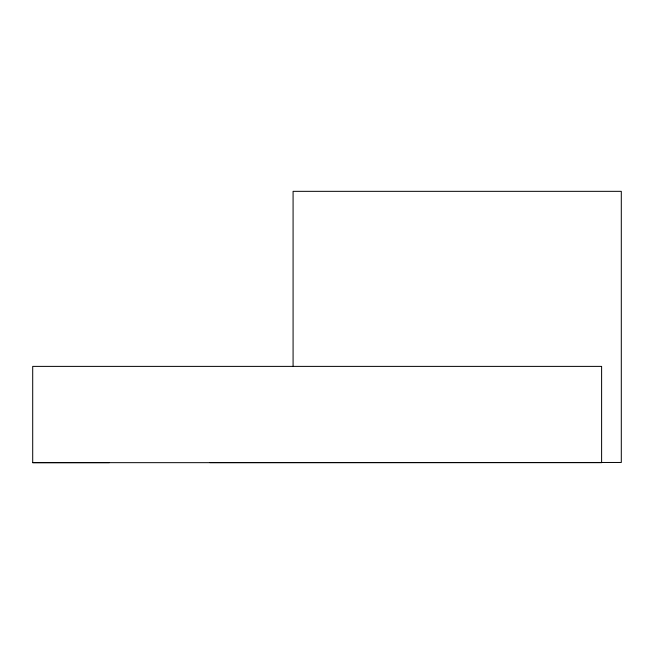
<?xml version="1.0" encoding="UTF-8"?>
<svg xmlns="http://www.w3.org/2000/svg" width="654" height="654" viewBox="0 0 654 654"><rect width="100%" height="100%" fill="white"/><g stroke="black" fill="none" stroke-linecap="round" stroke-linejoin="round"><path stroke-width="0.98" d="M32.7 462.664L601.606 462.664L601.606 366.387L32.7 366.387L32.7 462.664L109.3 462.64M209.893 462.607L621.3 462.476L621.3 191.336L293.082 191.336L293.082 366.387"/></g></svg>
